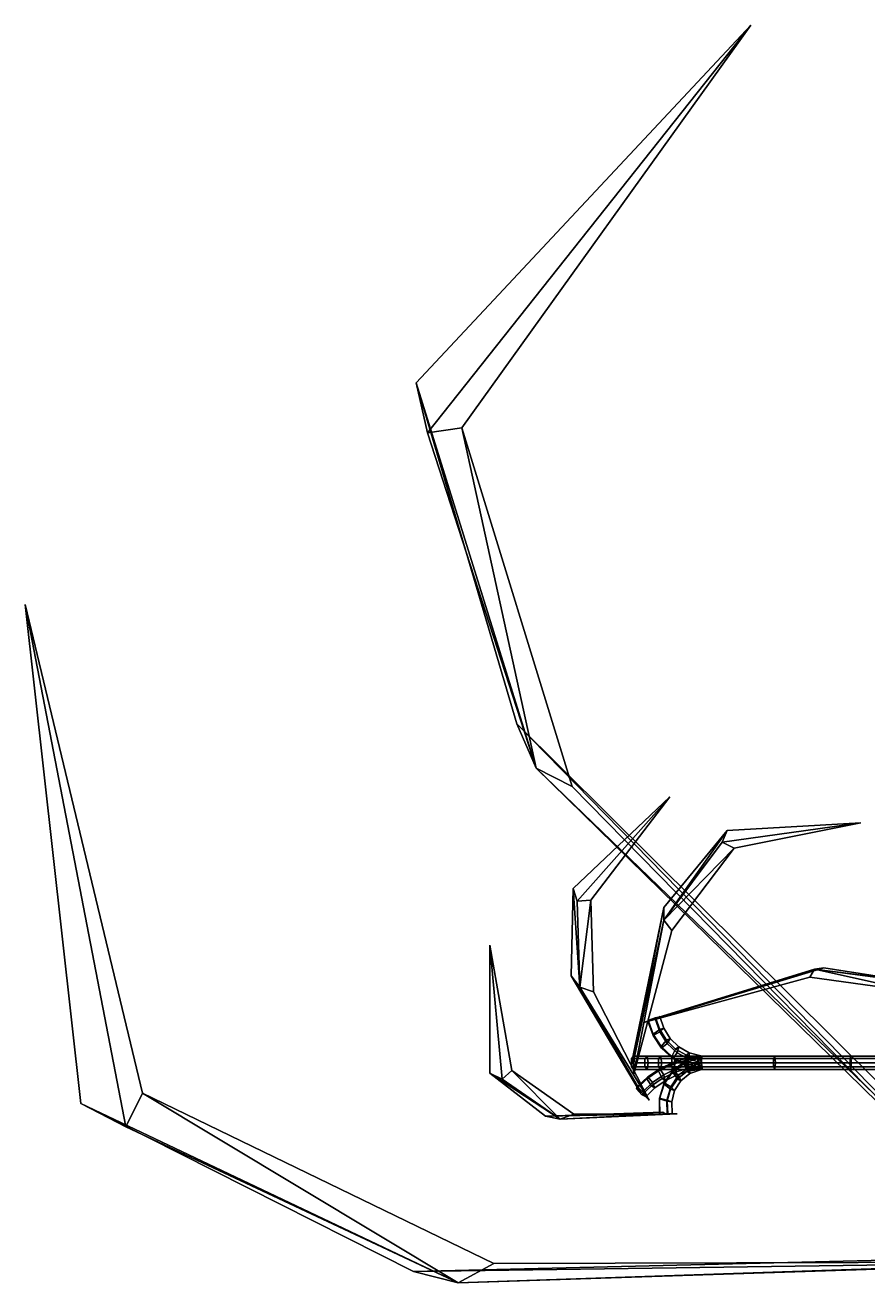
# Model space of a CAD drawing. Header units: metres. Extents: x -236 to 197, y -84 to 78.
# Drawn here: x -236.09 to -208.72, y -7.15 to 33.68 of the extents above; entities that cross this region are included whole.
import ezdxf

# ---------------------------------------------------------------- set-up
doc = ezdxf.new("R2010")
doc.units = ezdxf.units.M

msp = doc.modelspace()

# ---------------------------------------------------------------- linework, layer by layer
at = {"layer": 'Lacypla_Leaf', "color": 3}
for points in [[(-212.52, 33.683, 415.22), (-223.388, 22.075, 421.063), (-223.021, 20.445, 420.66)], [(-212.52, 33.683, 415.22), (-223.021, 20.445, 420.66), (-223.388, 22.075, 421.063)], [(-221.905, 20.607, 418.639), (-212.52, 33.683, 415.22), (-223.021, 20.445, 420.66)], [(-221.905, 20.607, 418.639), (-223.021, 20.445, 420.66), (-212.52, 33.683, 415.22)], [(-223.021, 20.445, 420.66), (-223.388, 22.075, 421.063), (-219.493, 9.559, 428.867)], [(-223.021, 20.445, 420.66), (-219.493, 9.559, 428.867), (-223.388, 22.075, 421.063)], [(-219.493, 9.559, 428.867), (-223.388, 22.075, 421.063), (-220.116, 11.001, 430.303)], [(-219.493, 9.559, 428.867), (-220.116, 11.001, 430.303), (-223.388, 22.075, 421.063)], [(-219.493, 9.559, 428.867), (-221.905, 20.607, 418.639), (-223.021, 20.445, 420.66)], [(-219.493, 9.559, 428.867), (-223.021, 20.445, 420.66), (-221.905, 20.607, 418.639)], [(-218.317, 8.966, 427.057), (-221.905, 20.607, 418.639), (-219.493, 9.559, 428.867)], [(-218.317, 8.966, 427.057), (-219.493, 9.559, 428.867), (-221.905, 20.607, 418.639)], [(-232.28, -0.99, 419.661), (-236.087, 14.876, 417.541), (-232.822, -2.086, 421.625)], [(-232.28, -0.99, 419.661), (-232.822, -2.086, 421.625), (-236.087, 14.876, 417.541)], [(-236.087, 14.876, 417.541), (-234.277, -1.329, 422.136), (-232.822, -2.086, 421.625)], [(-236.087, 14.876, 417.541), (-232.822, -2.086, 421.625), (-234.277, -1.329, 422.136)], [(-220.116, 11.001, 430.303), (-205.751, -3.685, 442.963), (-219.493, 9.559, 428.867)], [(-220.116, 11.001, 430.303), (-219.493, 9.559, 428.867), (-205.751, -3.685, 442.963)], [(-205.751, -3.685, 442.963), (-220.116, 11.001, 430.303), (-205.38, -3.619, 444.397)], [(-205.751, -3.685, 442.963), (-205.38, -3.619, 444.397), (-220.116, 11.001, 430.303)], [(-205.751, -3.685, 442.963), (-219.493, 9.559, 428.867), (-204.84, -4.771, 442.394)], [(-205.751, -3.685, 442.963), (-204.84, -4.771, 442.394), (-219.493, 9.559, 428.867)], [(-204.84, -4.771, 442.394), (-218.317, 8.966, 427.057), (-219.493, 9.559, 428.867)], [(-204.84, -4.771, 442.394), (-219.493, 9.559, 428.867), (-218.317, 8.966, 427.057)], [(-215.151, 8.631, 452.637), (-218.288, 5.657, 453.031), (-218.163, 5.239, 452.969)], [(-215.151, 8.631, 452.637), (-218.163, 5.239, 452.969), (-218.288, 5.657, 453.031)], [(-217.71, 5.281, 452.588), (-215.151, 8.631, 452.637), (-218.163, 5.239, 452.969)], [(-217.71, 5.281, 452.588), (-218.163, 5.239, 452.969), (-215.151, 8.631, 452.637)], [(-213.056, 6.969, 453.876), (-208.948, 7.786, 454.353), (-213.452, 7.163, 454.272)], [(-213.056, 6.969, 453.876), (-213.452, 7.163, 454.272), (-208.948, 7.786, 454.353)], [(-208.948, 7.786, 454.353), (-213.281, 7.542, 454.417), (-213.452, 7.163, 454.272)], [(-208.948, 7.786, 454.353), (-213.452, 7.163, 454.272), (-213.281, 7.542, 454.417)], [(-213.452, 7.163, 454.272), (-213.281, 7.542, 454.417), (-215.345, 4.63, 456.012)], [(-213.452, 7.163, 454.272), (-215.345, 4.63, 456.012), (-213.281, 7.542, 454.417)], [(-215.345, 4.63, 456.012), (-213.281, 7.542, 454.417), (-215.338, 5.035, 456.378)], [(-215.345, 4.63, 456.012), (-215.338, 5.035, 456.378), (-213.281, 7.542, 454.417)], [(-215.345, 4.63, 456.012), (-213.056, 6.969, 453.876), (-213.452, 7.163, 454.272)], [(-215.345, 4.63, 456.012), (-213.452, 7.163, 454.272), (-213.056, 6.969, 453.876)], [(-215.081, 4.286, 455.637), (-213.056, 6.969, 453.876), (-215.345, 4.63, 456.012)], [(-215.081, 4.286, 455.637), (-215.345, 4.63, 456.012), (-213.056, 6.969, 453.876)], [(-218.076, 2.45, 455.256), (-218.288, 5.657, 453.031), (-218.358, 2.819, 455.542)], [(-218.076, 2.45, 455.256), (-218.358, 2.819, 455.542), (-218.288, 5.657, 453.031)], [(-218.163, 5.239, 452.969), (-218.288, 5.657, 453.031), (-218.076, 2.45, 455.256)], [(-218.163, 5.239, 452.969), (-218.076, 2.45, 455.256), (-218.288, 5.657, 453.031)], [(-218.076, 2.45, 455.256), (-217.71, 5.281, 452.588), (-218.163, 5.239, 452.969)], [(-218.076, 2.45, 455.256), (-218.163, 5.239, 452.969), (-217.71, 5.281, 452.588)], [(-217.628, 2.298, 454.932), (-217.71, 5.281, 452.588), (-218.076, 2.45, 455.256)], [(-217.628, 2.298, 454.932), (-218.076, 2.45, 455.256), (-217.71, 5.281, 452.588)], [(-216.342, 0, 459.824), (-215.338, 5.035, 456.378), (-216.389, -0.027, 460.2)], [(-216.342, 0, 459.824), (-216.389, -0.027, 460.2), (-215.338, 5.035, 456.378)], [(-215.338, 5.035, 456.378), (-216.342, 0, 459.824), (-215.345, 4.63, 456.012)], [(-215.338, 5.035, 456.378), (-215.345, 4.63, 456.012), (-216.342, 0, 459.824)], [(-216.342, 0, 459.824), (-215.345, 4.63, 456.012), (-216.314, -0.372, 459.705)], [(-216.342, 0, 459.824), (-216.314, -0.372, 459.705), (-215.345, 4.63, 456.012)], [(-216.314, -0.372, 459.705), (-215.081, 4.286, 455.637), (-215.345, 4.63, 456.012)], [(-216.314, -0.372, 459.705), (-215.345, 4.63, 456.012), (-215.081, 4.286, 455.637)], [(-220.285, -0.254, 451.876), (-220.999, 3.812, 451.018), (-220.595, -0.534, 452.296)], [(-220.285, -0.254, 451.876), (-220.595, -0.534, 452.296), (-220.999, 3.812, 451.018)], [(-220.999, 3.812, 451.018), (-220.99, -0.341, 452.283), (-220.595, -0.534, 452.296)], [(-220.999, 3.812, 451.018), (-220.595, -0.534, 452.296), (-220.99, -0.341, 452.283)], [(-215.683, 1.426, 460.007), (-210.449, 3.038, 457.367), (-215.989, 1.305, 459.795)], [(-215.683, 1.426, 460.007), (-215.989, 1.305, 459.795), (-210.449, 3.038, 457.367)], [(-215.989, 1.305, 459.795), (-210.596, 2.777, 456.878), (-210.449, 3.038, 457.367)], [(-215.989, 1.305, 459.795), (-210.449, 3.038, 457.367), (-210.596, 2.777, 456.878)], [(-215.683, 1.426, 460.007), (-210.141, 3.076, 457.816), (-215.79, 1.365, 460.366)], [(-215.683, 1.426, 460.007), (-215.79, 1.365, 460.366), (-210.141, 3.076, 457.816)], [(-210.141, 3.076, 457.816), (-215.683, 1.426, 460.007), (-210.449, 3.038, 457.367)], [(-210.141, 3.076, 457.816), (-210.449, 3.038, 457.367), (-215.683, 1.426, 460.007)], [(-210.596, 2.777, 456.878), (-207.084, 2.285, 455.529), (-210.449, 3.038, 457.367)], [(-210.596, 2.777, 456.878), (-210.449, 3.038, 457.367), (-207.084, 2.285, 455.529)], [(-210.449, 3.038, 457.367), (-206.742, 2.547, 456.226), (-210.141, 3.076, 457.816)], [(-210.449, 3.038, 457.367), (-210.141, 3.076, 457.816), (-206.742, 2.547, 456.226)], [(-210.449, 3.038, 457.367), (-207.084, 2.285, 455.529), (-207.127, 2.611, 456.023)], [(-210.449, 3.038, 457.367), (-207.127, 2.611, 456.023), (-207.084, 2.285, 455.529)], [(-207.127, 2.611, 456.023), (-206.742, 2.547, 456.226), (-210.449, 3.038, 457.367)], [(-207.127, 2.611, 456.023), (-210.449, 3.038, 457.367), (-206.742, 2.547, 456.226)], [(-218.358, 2.819, 455.542), (-216.091, -0.944, 459.894), (-218.076, 2.45, 455.256)], [(-218.358, 2.819, 455.542), (-218.076, 2.45, 455.256), (-216.091, -0.944, 459.894)], [(-216.091, -0.944, 459.894), (-218.358, 2.819, 455.542), (-216.134, -0.927, 460.271)], [(-216.091, -0.944, 459.894), (-216.134, -0.927, 460.271), (-218.358, 2.819, 455.542)], [(-216.091, -0.944, 459.894), (-218.076, 2.45, 455.256), (-215.821, -1.222, 459.842)], [(-216.091, -0.944, 459.894), (-215.821, -1.222, 459.842), (-218.076, 2.45, 455.256)], [(-215.821, -1.222, 459.842), (-217.628, 2.298, 454.932), (-218.076, 2.45, 455.256)], [(-215.821, -1.222, 459.842), (-218.076, 2.45, 455.256), (-217.628, 2.298, 454.932)], [(-220.595, -0.534, 452.296), (-220.99, -0.341, 452.283), (-218.705, -1.831, 455.082)], [(-220.595, -0.534, 452.296), (-218.705, -1.831, 455.082), (-220.99, -0.341, 452.283)], [(-218.705, -1.831, 455.082), (-220.99, -0.341, 452.283), (-219.191, -1.738, 455.312)], [(-218.705, -1.831, 455.082), (-219.191, -1.738, 455.312), (-220.99, -0.341, 452.283)], [(-218.705, -1.831, 455.082), (-220.285, -0.254, 451.876), (-220.595, -0.534, 452.296)], [(-218.705, -1.831, 455.082), (-220.595, -0.534, 452.296), (-220.285, -0.254, 451.876)], [(-218.261, -1.669, 454.757), (-220.285, -0.254, 451.876), (-218.705, -1.831, 455.082)], [(-218.261, -1.669, 454.757), (-218.705, -1.831, 455.082), (-220.285, -0.254, 451.876)], [(-222.025, -7.147, 429.116), (-232.28, -0.99, 419.661), (-232.822, -2.086, 421.625)], [(-222.025, -7.147, 429.116), (-232.822, -2.086, 421.625), (-232.28, -0.99, 419.661)], [(-220.867, -6.514, 427.308), (-232.28, -0.99, 419.661), (-222.025, -7.147, 429.116)], [(-220.867, -6.514, 427.308), (-222.025, -7.147, 429.116), (-232.28, -0.99, 419.661)], [(-232.822, -2.086, 421.625), (-234.277, -1.329, 422.136), (-222.025, -7.147, 429.116)], [(-232.822, -2.086, 421.625), (-222.025, -7.147, 429.116), (-234.277, -1.329, 422.136)], [(-222.025, -7.147, 429.116), (-234.277, -1.329, 422.136), (-223.472, -6.781, 430.634)], [(-222.025, -7.147, 429.116), (-223.472, -6.781, 430.634), (-234.277, -1.329, 422.136)], [(-215.296, -1.663, 460.114), (-219.191, -1.738, 455.312), (-215.371, -1.607, 460.482)], [(-215.296, -1.663, 460.114), (-215.371, -1.607, 460.482), (-219.191, -1.738, 455.312)], [(-219.191, -1.738, 455.312), (-215.296, -1.663, 460.114), (-218.705, -1.831, 455.082)], [(-219.191, -1.738, 455.312), (-218.705, -1.831, 455.082), (-215.296, -1.663, 460.114)], [(-215.296, -1.663, 460.114), (-218.705, -1.831, 455.082), (-214.905, -1.658, 460.095)], [(-215.296, -1.663, 460.114), (-214.905, -1.658, 460.095), (-218.705, -1.831, 455.082)], [(-214.905, -1.658, 460.095), (-218.261, -1.669, 454.757), (-218.705, -1.831, 455.082)], [(-214.905, -1.658, 460.095), (-218.705, -1.831, 455.082), (-218.261, -1.669, 454.757)], [(-202.546, -6.489, 442.648), (-223.472, -6.781, 430.634), (-202.303, -6.272, 444.094)], [(-202.546, -6.489, 442.648), (-202.303, -6.272, 444.094), (-223.472, -6.781, 430.634)], [(-223.472, -6.781, 430.634), (-202.546, -6.489, 442.648), (-222.025, -7.147, 429.116)], [(-223.472, -6.781, 430.634), (-222.025, -7.147, 429.116), (-202.546, -6.489, 442.648)], [(-202.546, -6.489, 442.648), (-222.025, -7.147, 429.116), (-201.149, -6.47, 442.03)], [(-202.546, -6.489, 442.648), (-201.149, -6.47, 442.03), (-222.025, -7.147, 429.116)], [(-201.149, -6.47, 442.03), (-220.867, -6.514, 427.308), (-222.025, -7.147, 429.116)], [(-201.149, -6.47, 442.03), (-222.025, -7.147, 429.116), (-220.867, -6.514, 427.308)]]:
    msp.add_3dface(points, dxfattribs=at)
at = {"layer": 'Lacypla_Petiole', "color": 3}
for points in [[(-215.476, 1.001, 459.828), (-215.623, 1.426, 459.788), (-215.86, 1.353, 459.884), (-215.691, 0.881, 459.93)], [(-215.691, 0.881, 459.93), (-215.86, 1.353, 459.884), (-215.855, 1.38, 460.148), (-215.694, 0.926, 460.193)], [(-215.694, 0.926, 460.193), (-215.855, 1.38, 460.148), (-215.609, 1.472, 460.216), (-215.477, 1.076, 460.253)], [(-215.345, 1.121, 460.026), (-215.469, 1.499, 459.992), (-215.623, 1.426, 459.788), (-215.476, 1.001, 459.828)], [(-215.477, 1.076, 460.253), (-215.609, 1.472, 460.216), (-215.469, 1.499, 459.992), (-215.345, 1.121, 460.026)], [(-215.431, 0.525, 460.265), (-215.694, 0.926, 460.193), (-215.477, 1.076, 460.253), (-215.256, 0.726, 460.314)], [(-215.416, 0.466, 460.007), (-215.691, 0.881, 459.93), (-215.694, 0.926, 460.193), (-215.431, 0.525, 460.265)], [(-215.234, 0.626, 459.895), (-215.476, 1.001, 459.828), (-215.691, 0.881, 459.93), (-215.416, 0.466, 460.007)], [(-215.256, 0.726, 460.314), (-215.477, 1.076, 460.253), (-215.345, 1.121, 460.026), (-215.137, 0.785, 460.084)], [(-215.137, 0.785, 460.084), (-215.345, 1.121, 460.026), (-215.476, 1.001, 459.828), (-215.234, 0.626, 459.895)], [(-215.083, 0.203, 460.362), (-215.431, 0.525, 460.265), (-215.256, 0.726, 460.314), (-214.96, 0.442, 460.396)], [(-215.052, 0.132, 460.107), (-215.416, 0.466, 460.007), (-215.431, 0.525, 460.265), (-215.083, 0.203, 460.362)], [(-214.912, 0.322, 459.984), (-215.234, 0.626, 459.895), (-215.416, 0.466, 460.007), (-215.052, 0.132, 460.107)], [(-214.96, 0.442, 460.396), (-215.256, 0.726, 460.314), (-215.137, 0.785, 460.084), (-214.856, 0.513, 460.162)], [(-214.856, 0.513, 460.162), (-215.137, 0.785, 460.084), (-215.234, 0.626, 459.895), (-214.912, 0.322, 459.984)], [(-214.669, -0.022, 460.476), (-215.083, 0.203, 460.362), (-214.96, 0.442, 460.396), (-214.606, 0.241, 460.494)], [(-214.606, 0.241, 460.494), (-214.96, 0.442, 460.396), (-214.856, 0.513, 460.162), (-214.519, 0.319, 460.255)], [(-214.519, 0.319, 460.255), (-214.856, 0.513, 460.162), (-214.912, 0.322, 459.984), (-214.528, 0.11, 460.09)], [(-215.956, 0.135, 460.12), (-216.391, 0.135, 460), (-216.323, 0.216, 459.755), (-215.888, 0.216, 459.876)], [(-215.956, -0.135, 460.12), (-216.391, -0.135, 460), (-216.391, 0.135, 460), (-215.956, 0.135, 460.12)], [(-215.888, 0.216, 459.876), (-216.323, 0.216, 459.755), (-216.282, 0, 459.605), (-215.847, 0, 459.726)], [(-215.521, 0.135, 460.241), (-215.956, 0.135, 460.12), (-215.888, 0.216, 459.876), (-215.453, 0.216, 459.996)], [(-215.521, -0.135, 460.241), (-215.956, -0.135, 460.12), (-215.956, 0.135, 460.12), (-215.521, 0.135, 460.241)], [(-215.453, 0.216, 459.996), (-215.888, 0.216, 459.876), (-215.847, 0, 459.726), (-215.412, 0, 459.846)], [(-215.086, 0.135, 460.361), (-215.521, 0.135, 460.241), (-215.453, 0.216, 459.996), (-215.018, 0.216, 460.117)], [(-215.086, -0.135, 460.361), (-215.521, -0.135, 460.241), (-215.521, 0.135, 460.241), (-215.086, 0.135, 460.361)], [(-215.1, -0.068, 460.357), (-215.511, -0.268, 460.243), (-215.477, -0.195, 459.99), (-215.055, 0.009, 460.106)], [(-215.055, 0.009, 460.106), (-215.477, -0.195, 459.99), (-215.346, -0.39, 459.864), (-214.953, -0.197, 459.973)], [(-215.018, 0.216, 460.117), (-215.453, 0.216, 459.996), (-215.412, 0, 459.846), (-214.976, 0, 459.966)], [(-214.665, 0.068, 460.478), (-215.1, -0.068, 460.357), (-215.055, 0.009, 460.106), (-214.609, 0.147, 460.23)], [(-214.627, -0.2, 460.488), (-215.024, -0.327, 460.378), (-215.1, -0.068, 460.357), (-214.665, 0.068, 460.478)], [(-214.651, 0.135, 460.481), (-215.086, 0.135, 460.361), (-215.018, 0.216, 460.117), (-214.583, 0.216, 460.237)], [(-214.651, -0.135, 460.481), (-215.086, -0.135, 460.361), (-215.086, 0.135, 460.361), (-214.651, 0.135, 460.481)], [(-214.62, -0.1, 460.227), (-215.052, 0.132, 460.107), (-215.083, 0.203, 460.362), (-214.669, -0.022, 460.476)], [(-214.67, -0.013, 460.476), (-215.056, -0.302, 460.369), (-215.034, -0.237, 460.112), (-214.626, 0.063, 460.225)], [(-214.609, 0.147, 460.23), (-215.055, 0.009, 460.106), (-214.953, -0.197, 459.973), (-214.537, -0.066, 460.088)], [(-214.528, 0.11, 460.09), (-214.912, 0.322, 459.984), (-215.052, 0.132, 460.107), (-214.62, -0.1, 460.227)], [(-214.626, 0.063, 460.225), (-215.034, -0.237, 460.112), (-214.869, -0.41, 459.996), (-214.519, -0.141, 460.093)], [(-214.583, 0.216, 460.237), (-215.018, 0.216, 460.117), (-214.976, 0, 459.966), (-214.542, 0, 460.087)], [(-214.257, 0.128, 460.591), (-214.67, -0.013, 460.476), (-214.626, 0.063, 460.225), (-214.213, 0.205, 460.339)], [(-214.175, -0.128, 460.613), (-214.588, -0.27, 460.499), (-214.67, -0.013, 460.476), (-214.257, 0.128, 460.591)], [(-214.247, -0.131, 460.593), (-214.669, -0.022, 460.476), (-214.606, 0.241, 460.494), (-214.184, 0.131, 460.611)], [(-214.235, 0.134, 460.597), (-214.665, 0.068, 460.478), (-214.609, 0.147, 460.23), (-214.179, 0.213, 460.349)], [(-214.196, -0.134, 460.607), (-214.627, -0.2, 460.488), (-214.665, 0.068, 460.478), (-214.235, 0.134, 460.597)], [(-214.216, 0.135, 460.602), (-214.651, 0.135, 460.481), (-214.583, 0.216, 460.237), (-214.148, 0.216, 460.357)], [(-214.216, -0.135, 460.602), (-214.651, -0.135, 460.481), (-214.651, 0.135, 460.481), (-214.216, 0.135, 460.602)], [(-214.213, 0.205, 460.339), (-214.626, 0.063, 460.225), (-214.519, -0.141, 460.093), (-214.106, 0, 460.207)], [(-214.106, 0, 460.207), (-214.528, 0.11, 460.09), (-214.62, -0.1, 460.227), (-214.198, -0.209, 460.343)], [(-214.179, 0.213, 460.349), (-214.609, 0.147, 460.23), (-214.537, -0.066, 460.088), (-214.106, 0, 460.207)], [(-214.184, 0.131, 460.611), (-214.606, 0.241, 460.494), (-214.519, 0.319, 460.255), (-214.097, 0.209, 460.371)], [(-214.148, 0.216, 460.357), (-214.583, 0.216, 460.237), (-214.542, 0, 460.087), (-214.106, 0, 460.207)], [(-214.097, 0.209, 460.371), (-214.519, 0.319, 460.255), (-214.528, 0.11, 460.09), (-214.106, 0, 460.207)], [(-211.781, 0.135, 461.275), (-214.216, 0.135, 460.602), (-214.148, 0.216, 460.357), (-211.738, 0.216, 461.025)], [(-211.781, -0.135, 461.275), (-214.216, -0.135, 460.602), (-214.216, 0.135, 460.602), (-211.781, 0.135, 461.275)], [(-211.738, 0.216, 461.025), (-214.148, 0.216, 460.357), (-214.106, 0, 460.207), (-211.711, 0, 460.871)], [(-209.293, 0.135, 461.706), (-211.781, 0.135, 461.275), (-211.738, 0.216, 461.025), (-209.274, 0.216, 461.453)], [(-209.293, -0.135, 461.706), (-211.781, -0.135, 461.275), (-211.781, 0.135, 461.275), (-209.293, 0.135, 461.706)], [(-209.274, 0.216, 461.453), (-211.738, 0.216, 461.025), (-211.711, 0, 460.871), (-209.262, 0, 461.297)], [(-206.774, 0.135, 461.891), (-209.293, 0.135, 461.706), (-209.274, 0.216, 461.453), (-206.78, 0.216, 461.637)], [(-206.774, -0.135, 461.891), (-209.293, -0.135, 461.706), (-209.293, 0.135, 461.706), (-206.774, 0.135, 461.891)], [(-206.78, 0.216, 461.637), (-209.274, 0.216, 461.453), (-209.262, 0, 461.297), (-206.784, 0, 461.481)], [(-215.888, -0.216, 459.876), (-216.323, -0.216, 459.755), (-216.391, -0.135, 460), (-215.956, -0.135, 460.12)], [(-215.847, 0, 459.726), (-216.282, 0, 459.605), (-216.323, -0.216, 459.755), (-215.888, -0.216, 459.876)], [(-215.453, -0.216, 459.996), (-215.888, -0.216, 459.876), (-215.956, -0.135, 460.12), (-215.521, -0.135, 460.241)], [(-215.511, -0.268, 460.243), (-215.89, -0.528, 460.139), (-215.865, -0.462, 459.882), (-215.477, -0.195, 459.99)], [(-215.4, -0.512, 460.274), (-215.745, -0.753, 460.179), (-215.89, -0.528, 460.139), (-215.511, -0.268, 460.243)], [(-215.412, 0, 459.846), (-215.847, 0, 459.726), (-215.888, -0.216, 459.876), (-215.453, -0.216, 459.996)], [(-215.477, -0.195, 459.99), (-215.865, -0.462, 459.882), (-215.708, -0.641, 459.764), (-215.346, -0.39, 459.864)], [(-215.346, -0.39, 459.864), (-215.708, -0.641, 459.764), (-215.634, -0.82, 459.946), (-215.299, -0.585, 460.039)], [(-215.018, -0.216, 460.117), (-215.453, -0.216, 459.996), (-215.521, -0.135, 460.241), (-215.086, -0.135, 460.361)], [(-215.024, -0.327, 460.378), (-215.4, -0.512, 460.274), (-215.511, -0.268, 460.243), (-215.1, -0.068, 460.357)], [(-214.976, 0, 459.966), (-215.412, 0, 459.846), (-215.453, -0.216, 459.996), (-215.018, -0.216, 460.117)], [(-214.934, -0.404, 460.14), (-215.299, -0.585, 460.039), (-215.4, -0.512, 460.274), (-215.024, -0.327, 460.378)], [(-214.953, -0.197, 459.973), (-215.346, -0.39, 459.864), (-215.299, -0.585, 460.039), (-214.934, -0.404, 460.14)], [(-215.056, -0.302, 460.369), (-215.335, -0.702, 460.292), (-215.331, -0.655, 460.03), (-215.034, -0.237, 460.112)], [(-214.9, -0.519, 460.412), (-215.122, -0.857, 460.351), (-215.335, -0.702, 460.292), (-215.056, -0.302, 460.369)], [(-215.034, -0.237, 460.112), (-215.331, -0.655, 460.03), (-215.119, -0.779, 459.927), (-214.869, -0.41, 459.996)], [(-214.583, -0.216, 460.237), (-215.018, -0.216, 460.117), (-215.086, -0.135, 460.361), (-214.651, -0.135, 460.481)], [(-214.588, -0.27, 460.499), (-214.9, -0.519, 460.412), (-215.056, -0.302, 460.369), (-214.67, -0.013, 460.476)], [(-214.548, -0.28, 460.247), (-214.934, -0.404, 460.14), (-215.024, -0.327, 460.378), (-214.627, -0.2, 460.488)], [(-214.542, 0, 460.087), (-214.976, 0, 459.966), (-215.018, -0.216, 460.117), (-214.583, -0.216, 460.237)], [(-214.537, -0.066, 460.088), (-214.953, -0.197, 459.973), (-214.934, -0.404, 460.14), (-214.548, -0.28, 460.247)], [(-214.496, -0.346, 460.261), (-214.787, -0.584, 460.181), (-214.9, -0.519, 460.412), (-214.588, -0.27, 460.499)], [(-214.519, -0.141, 460.093), (-214.869, -0.41, 459.996), (-214.787, -0.584, 460.181), (-214.496, -0.346, 460.261)], [(-214.198, -0.209, 460.343), (-214.62, -0.1, 460.227), (-214.669, -0.022, 460.476), (-214.247, -0.131, 460.593)], [(-214.148, -0.216, 460.357), (-214.583, -0.216, 460.237), (-214.651, -0.135, 460.481), (-214.216, -0.135, 460.602)], [(-214.118, -0.213, 460.366), (-214.548, -0.28, 460.247), (-214.627, -0.2, 460.488), (-214.196, -0.134, 460.607)], [(-214.083, -0.205, 460.375), (-214.496, -0.346, 460.261), (-214.588, -0.27, 460.499), (-214.175, -0.128, 460.613)], [(-214.106, 0, 460.207), (-214.542, 0, 460.087), (-214.583, -0.216, 460.237), (-214.148, -0.216, 460.357)], [(-214.106, 0, 460.207), (-214.537, -0.066, 460.088), (-214.548, -0.28, 460.247), (-214.118, -0.213, 460.366)], [(-214.106, 0, 460.207), (-214.519, -0.141, 460.093), (-214.496, -0.346, 460.261), (-214.083, -0.205, 460.375)], [(-211.738, -0.216, 461.025), (-214.148, -0.216, 460.357), (-214.216, -0.135, 460.602), (-211.781, -0.135, 461.275)], [(-211.711, 0, 460.871), (-214.106, 0, 460.207), (-214.148, -0.216, 460.357), (-211.738, -0.216, 461.025)], [(-209.274, -0.216, 461.453), (-211.738, -0.216, 461.025), (-211.781, -0.135, 461.275), (-209.293, -0.135, 461.706)], [(-209.262, 0, 461.297), (-211.711, 0, 460.871), (-211.738, -0.216, 461.025), (-209.274, -0.216, 461.453)], [(-206.78, -0.216, 461.637), (-209.274, -0.216, 461.453), (-209.293, -0.135, 461.706), (-206.774, -0.135, 461.891)], [(-206.784, 0, 461.481), (-209.262, 0, 461.297), (-209.274, -0.216, 461.453), (-206.78, -0.216, 461.637)], [(-215.89, -0.528, 460.139), (-216.227, -0.844, 460.045), (-216.212, -0.784, 459.786), (-215.865, -0.462, 459.882)], [(-215.745, -0.753, 460.179), (-216.052, -1.044, 460.094), (-216.227, -0.844, 460.045), (-215.89, -0.528, 460.139)], [(-215.865, -0.462, 459.882), (-216.212, -0.784, 459.786), (-216.03, -0.944, 459.675), (-215.708, -0.641, 459.764)], [(-215.634, -0.82, 459.946), (-215.932, -1.104, 459.864), (-216.052, -1.044, 460.094), (-215.745, -0.753, 460.179)], [(-215.708, -0.641, 459.764), (-216.03, -0.944, 459.675), (-215.932, -1.104, 459.864), (-215.634, -0.82, 459.946)], [(-215.299, -0.585, 460.039), (-215.634, -0.82, 459.946), (-215.745, -0.753, 460.179), (-215.4, -0.512, 460.274)], [(-215.335, -0.702, 460.292), (-215.48, -1.172, 460.252), (-215.486, -1.149, 459.987), (-215.331, -0.655, 460.03)], [(-215.331, -0.655, 460.03), (-215.486, -1.149, 459.987), (-215.246, -1.212, 459.892), (-215.119, -0.779, 459.927)], [(-215.122, -0.857, 460.351), (-215.23, -1.251, 460.321), (-215.48, -1.172, 460.252), (-215.335, -0.702, 460.292)], [(-215.119, -0.779, 459.927), (-215.246, -1.212, 459.892), (-215.088, -1.274, 460.097), (-214.991, -0.904, 460.124)], [(-214.787, -0.584, 460.181), (-214.991, -0.904, 460.124), (-215.122, -0.857, 460.351), (-214.9, -0.519, 460.412)], [(-214.869, -0.41, 459.996), (-215.119, -0.779, 459.927), (-214.991, -0.904, 460.124), (-214.787, -0.584, 460.181)], [(-215.48, -1.172, 460.252), (-215.475, -1.666, 460.253), (-215.484, -1.668, 459.988), (-215.486, -1.149, 459.987)], [(-215.486, -1.149, 459.987), (-215.484, -1.668, 459.988), (-215.235, -1.663, 459.895), (-215.246, -1.212, 459.892)], [(-215.23, -1.251, 460.321), (-215.214, -1.659, 460.326), (-215.475, -1.666, 460.253), (-215.48, -1.172, 460.252)], [(-215.246, -1.212, 459.892), (-215.235, -1.663, 459.895), (-215.069, -1.657, 460.103), (-215.088, -1.274, 460.097)], [(-214.991, -0.904, 460.124), (-215.088, -1.274, 460.097), (-215.23, -1.251, 460.321), (-215.122, -0.857, 460.351)], [(-215.088, -1.274, 460.097), (-215.069, -1.657, 460.103), (-215.214, -1.659, 460.326), (-215.23, -1.251, 460.321)]]:
    msp.add_3dface(points, dxfattribs=at)

doc.saveas('drawing.dxf')
